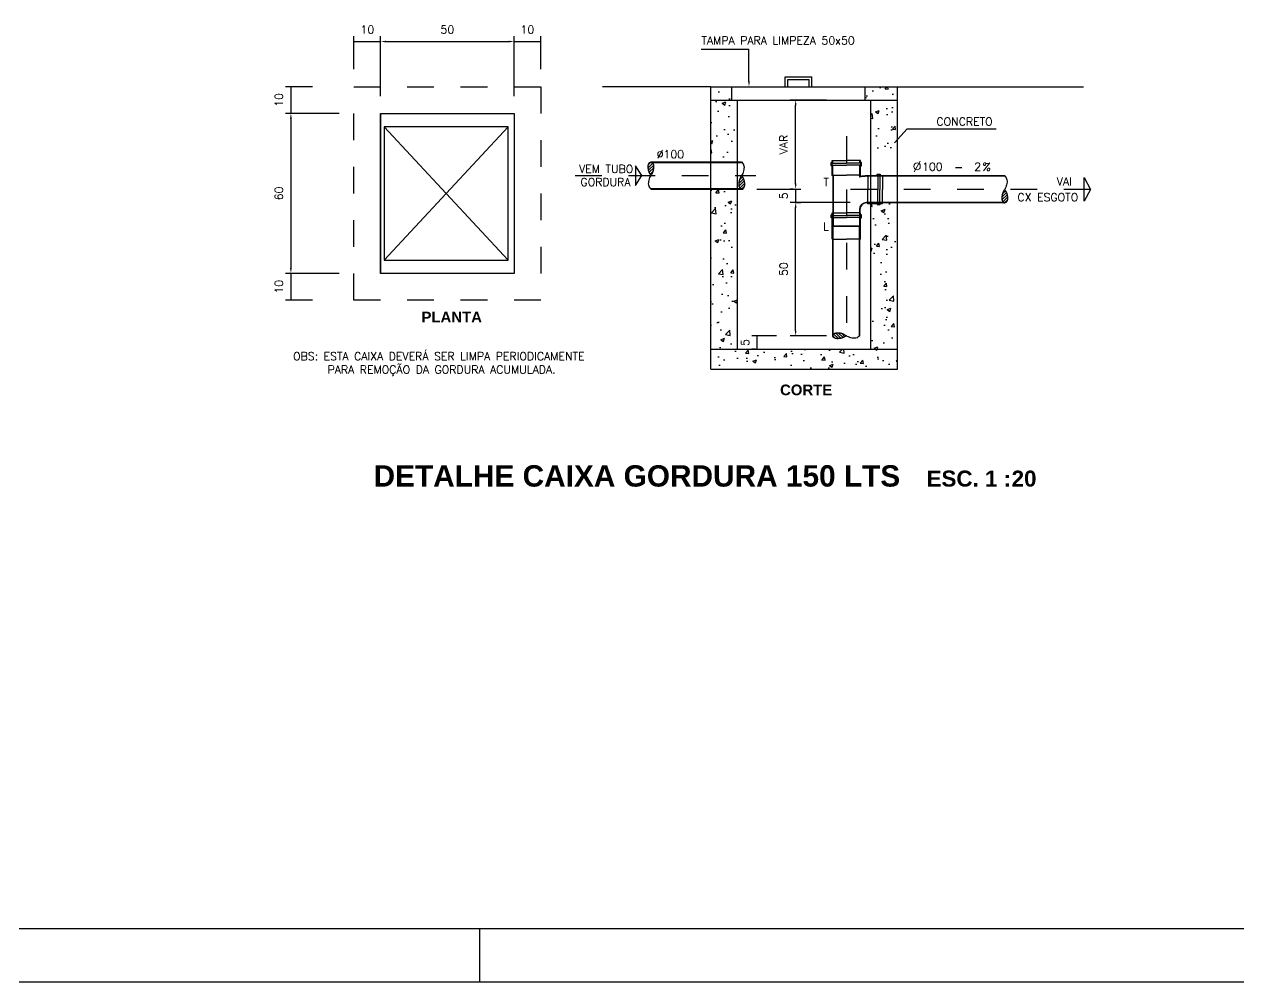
# Model space of a CAD drawing. Header units: millimetres. Extents: x -2485 to 3289, y -257 to 1952.
# Drawn here: x 40.754 to 45.307, y 15.34 to 18.928 of the extents above; entities that cross this region are included whole.
import ezdxf
from ezdxf.enums import TextEntityAlignment as Align

# ---------------------------------------------------------------- set-up
doc = ezdxf.new("R2010")
doc.units = ezdxf.units.MM
doc.header["$LTSCALE"] = 0.3
for name, pattern in [('CONTINUO', [0]), ('HID', [0.37, 0.07, -0.1, 0.03, -0.1, 0.07]), ('HIDDEN', [0.375, 0.25, -0.125]), ('HIDDEN2', [0.1875, 0.125, -0.0625]), ('T-5CM', [0.1, 0.05, -0.05])]:
    doc.linetypes.add(name, pattern=pattern)
for name, color, linetype in [('BASE', 254, 'Continuous'), ('detalhes esgoto', 1, 'HID'), ('PAREDE', 7, 'CONTINUO'), ('TEX', 11, 'Continuous'), ('TUB', 1, 'Continuous')]:
    doc.layers.add(name, color=color, linetype=linetype)
doc.styles.add('ROMANS', font='romans.shx', dxfattribs={"height": 0.03})
doc.styles.add('SANSSERIFBOLD', font='sasb____.pfb')
doc.dimstyles.new('20', dxfattribs={"dimtxt": 0.03, "dimasz": 0.02, "dimexe": 0.02, "dimexo": 0.02, "dimgap": 0.03, "dimtad": 1, "dimdec": 3, "dimlfac": 100, "dimdsep": 46, "dimtxsty": 'ROMANS', "dimcen": 0.02, "dimclrd": 11, "dimclre": 11, "dimclrt": 3, "dimadec": 0, "dimazin": 0, "dimtfac": 3.333333, "dimtdec": 3, "dimtix": 1, "dimtmove": 2, "dimatfit": 3, "dimfxl": 0, "dimtolj": 1, "dimarcsym": 0})

# ---------------------------------------------------------------- blocks, each defined once
blk = doc.blocks.new('*D176')
at = {"layer": 'TEX', "color": 11, "lineweight": -2}
for p, q in [((43.5737, 17.7603), (43.4811, 17.7603)), ((43.5011, 17.7103), (43.5011, 17.7603)), ((43.4951, 17.7103), (43.4811, 17.7103))]:
    blk.add_line(p, q, dxfattribs=at)
at = {"layer": 'TEX', "color": 3, "insert": (43.4561, 17.7353), "char_height": 0.03, "attachment_point": 5, "rotation": 90, "style": 'ROMANS'}
blk.add_mtext('\\A1;5', dxfattribs=at)
blk = doc.blocks.new('*D177')
at = {"layer": 'TUB', "color": 11, "lineweight": -2}
for p, q in [((43.8504, 18.2603), (43.6256, 18.2603)), ((43.6456, 17.7803), (43.6456, 18.2403)), ((43.7608, 17.7603), (43.6256, 17.7603))]:
    blk.add_line(p, q, dxfattribs=at)
at = {"layer": 'TUB', "color": 11}
for points in [[(43.6423, 18.2403), (43.649, 18.2403), (43.6456, 18.2603)], [(43.6423, 17.7803), (43.649, 17.7803), (43.6456, 17.7603)]]:
    blk.add_solid(points, dxfattribs=at)
at = {"layer": 'TUB', "color": 3, "insert": (43.6006, 18.0103), "char_height": 0.03, "attachment_point": 5, "rotation": 90, "style": 'ROMANS'}
blk.add_mtext('\\A1;50', dxfattribs=at)
blk = doc.blocks.new('*D178')
at = {"layer": 'TUB', "color": 11, "lineweight": -2}
for p, q in [((43.7611, 18.6442), (43.6256, 18.6442)), ((43.6456, 18.3303), (43.6456, 18.6242)), ((43.6362, 18.3103), (43.6256, 18.3103))]:
    blk.add_line(p, q, dxfattribs=at)
at = {"layer": 'TUB', "color": 11}
for points in [[(43.6423, 18.6242), (43.649, 18.6242), (43.6456, 18.6442)], [(43.6423, 18.3303), (43.649, 18.3303), (43.6456, 18.3103)]]:
    blk.add_solid(points, dxfattribs=at)
at = {"layer": 'TUB', "color": 3, "insert": (43.6006, 18.4772), "char_height": 0.03, "attachment_point": 5, "rotation": 90, "style": 'ROMANS'}
blk.add_mtext('\\A1;VAR', dxfattribs=at)
blk = doc.blocks.new('*D179')
at = {"layer": 'TUB', "color": 11, "lineweight": -2}
for p, q in [((43.5005, 18.3103), (43.6656, 18.3103)), ((43.6456, 18.3103), (43.6456, 18.2603)), ((43.6456, 18.2603), (43.6656, 18.2603))]:
    blk.add_line(p, q, dxfattribs=at)
at = {"layer": 'TUB', "color": 3, "insert": (43.6006, 18.2853), "char_height": 0.03, "attachment_point": 5, "rotation": 90, "style": 'ROMANS'}
blk.add_mtext('\\A1;5', dxfattribs=at)
blk = doc.blocks.new('100')
at = {"layer": 'TEX', "color": 9, "style": 'ROMANS'}
blk.add_text('%%c100', height=0.03, dxfattribs=at).set_placement((0, 0))
blk = doc.blocks.new('b100')
at = {"layer": 'TUB', "color": 7}
for p, q in [((-0.0104, -0.0292), (0.0066, -0.0121)), ((-0.0101, -0.0394), (0.0091, -0.0203)), ((-0.0081, -0.0163), (0.0031, -0.0051)), ((-0.0068, -0.0468), (0.0105, -0.0295)), ((-0.0002, -0.0508), (0.0097, -0.0409))]:
    blk.add_line(p, q, dxfattribs=at)
for points in [[(0, 0.0508), (0.0052, 0.0436), (0.007, 0.04), (0.0082, 0.0359), (0.0089, 0.0306), (0.0088, 0.0264), (0.0082, 0.0221), (0.0073, 0.0174), (0.0058, 0.0129), (0.0039, 0.0078), (0.0019, 0.0034), (0, 0)], [(0, 0), (-0.0016, -0.0026), (-0.0029, -0.0047), (-0.0039, -0.0065), (-0.0047, -0.008), (-0.0054, -0.0092), (-0.0058, -0.0102), (-0.0062, -0.0111), (-0.0065, -0.0118), (-0.0068, -0.0126), (-0.0071, -0.0132), (-0.0073, -0.0139), (-0.0075, -0.0145), (-0.0077, -0.0151), (-0.0079, -0.0157), (-0.0081, -0.0162), (-0.0083, -0.0168), (-0.0084, -0.0173), (-0.0085, -0.0179), (-0.0087, -0.0184), (-0.0088, -0.0189), (-0.0089, -0.0195), (-0.009, -0.02), (-0.0092, -0.0206), (-0.0093, -0.0212), (-0.0094, -0.0218), (-0.0095, -0.0224), (-0.0097, -0.023), (-0.0098, -0.0237), (-0.0099, -0.0243), (-0.01, -0.025), (-0.0101, -0.0257), (-0.0102, -0.0264), (-0.0103, -0.0271), (-0.0103, -0.0278), (-0.0104, -0.0286), (-0.0105, -0.0293), (-0.0105, -0.03), (-0.0105, -0.0308), (-0.0106, -0.0315), (-0.0106, -0.0322), (-0.0106, -0.0329), (-0.0106, -0.0335), (-0.0106, -0.0342), (-0.0106, -0.0348), (-0.0105, -0.0354), (-0.0105, -0.036), (-0.0105, -0.0366), (-0.0104, -0.0372), (-0.0104, -0.0377), (-0.0103, -0.0383), (-0.0102, -0.0388), (-0.0101, -0.0393), (-0.01, -0.0398), (-0.0099, -0.0403), (-0.0097, -0.0408), (-0.0095, -0.0413), (-0.0094, -0.0418), (-0.0092, -0.0424), (-0.0089, -0.0429), (-0.0087, -0.0433), (-0.0085, -0.0438), (-0.0082, -0.0443), (-0.008, -0.0447), (-0.0078, -0.0452), (-0.0075, -0.0456), (-0.0073, -0.046), (-0.0071, -0.0463), (-0.0068, -0.0467), (-0.0066, -0.047), (-0.0064, -0.0473), (-0.0062, -0.0476), (-0.006, -0.0478), (-0.0058, -0.0481), (-0.0056, -0.0483), (-0.0053, -0.0485), (-0.0051, -0.0487), (-0.0049, -0.0489), (-0.0046, -0.049), (-0.0044, -0.0492), (-0.0041, -0.0494), (-0.0038, -0.0495), (-0.0035, -0.0497), (-0.0031, -0.0499), (-0.0027, -0.05), (-0.0022, -0.0502), (-0.0016, -0.0504), (-0.0008, -0.0506), (0, -0.0508)], [(0, 0), (0.0016, -0.0026), (0.0029, -0.0047), (0.0039, -0.0065), (0.0047, -0.008), (0.0054, -0.0092), (0.0058, -0.0102), (0.0062, -0.0111), (0.0065, -0.0118), (0.0068, -0.0126), (0.0071, -0.0132), (0.0073, -0.0139), (0.0075, -0.0145), (0.0077, -0.0151), (0.0079, -0.0157), (0.0081, -0.0162), (0.0083, -0.0168), (0.0084, -0.0173), (0.0085, -0.0179), (0.0087, -0.0184), (0.0088, -0.0189), (0.0089, -0.0195), (0.009, -0.02), (0.0092, -0.0206), (0.0093, -0.0212), (0.0094, -0.0218), (0.0095, -0.0224), (0.0097, -0.023), (0.0098, -0.0237), (0.0099, -0.0243), (0.01, -0.025), (0.0101, -0.0257), (0.0102, -0.0264), (0.0103, -0.0271), (0.0103, -0.0278), (0.0104, -0.0286), (0.0105, -0.0293), (0.0105, -0.03), (0.0105, -0.0308), (0.0106, -0.0315), (0.0106, -0.0322), (0.0106, -0.0329), (0.0106, -0.0335), (0.0106, -0.0342), (0.0106, -0.0348), (0.0105, -0.0354), (0.0105, -0.036), (0.0105, -0.0366), (0.0104, -0.0372), (0.0104, -0.0377), (0.0103, -0.0383), (0.0102, -0.0388), (0.0101, -0.0393), (0.01, -0.0398), (0.0099, -0.0403), (0.0097, -0.0408), (0.0095, -0.0413), (0.0094, -0.0418), (0.0092, -0.0424), (0.0089, -0.0429), (0.0087, -0.0433), (0.0085, -0.0438), (0.0082, -0.0443), (0.008, -0.0447), (0.0078, -0.0452), (0.0075, -0.0456), (0.0073, -0.046), (0.0071, -0.0463), (0.0068, -0.0467), (0.0066, -0.047), (0.0064, -0.0473), (0.0062, -0.0476), (0.006, -0.0478), (0.0058, -0.0481), (0.0056, -0.0483), (0.0053, -0.0485), (0.0051, -0.0487), (0.0049, -0.0489), (0.0046, -0.049), (0.0044, -0.0492), (0.0041, -0.0494), (0.0038, -0.0495), (0.0035, -0.0497), (0.0031, -0.0499), (0.0027, -0.05), (0.0022, -0.0502), (0.0016, -0.0504), (0.0008, -0.0506), (0, -0.0508)]]:
    blk.add_lwpolyline(points, dxfattribs=at)
blk = doc.blocks.new('*D180')
at = {"layer": 'TEX', "color": 11, "lineweight": -2}
for p, q in [((41.9897, 18.7592), (41.9897, 18.8833)), ((41.9897, 18.8633), (42.0897, 18.8633)), ((42.0897, 18.6592), (42.0897, 18.8833))]:
    blk.add_line(p, q, dxfattribs=at)
at = {"layer": 'TEX', "color": 3, "insert": (42.0397, 18.9083), "char_height": 0.03, "attachment_point": 5, "style": 'ROMANS'}
blk.add_mtext('\\A1;10', dxfattribs=at)
blk = doc.blocks.new('*D181')
at = {"layer": 'TEX', "color": 11, "lineweight": -2}
for p, q in [((42.0897, 18.6592), (42.0897, 18.8833)), ((42.1097, 18.8633), (42.5697, 18.8633)), ((42.5897, 18.6592), (42.5897, 18.8833))]:
    blk.add_line(p, q, dxfattribs=at)
at = {"layer": 'TEX', "color": 11}
for points in [[(42.1097, 18.8666), (42.1097, 18.86), (42.0897, 18.8633)], [(42.5697, 18.8666), (42.5697, 18.86), (42.5897, 18.8633)]]:
    blk.add_solid(points, dxfattribs=at)
at = {"layer": 'TEX', "color": 3, "insert": (42.3397, 18.9083), "char_height": 0.03, "attachment_point": 5, "style": 'ROMANS'}
blk.add_mtext('\\A1;50', dxfattribs=at)
blk = doc.blocks.new('*D182')
at = {"layer": 'TEX', "color": 11, "lineweight": -2}
for p, q in [((42.5897, 18.6592), (42.5897, 18.8833)), ((42.5897, 18.8633), (42.6897, 18.8633)), ((42.6897, 18.7592), (42.6897, 18.8833))]:
    blk.add_line(p, q, dxfattribs=at)
at = {"layer": 'TEX', "color": 3, "insert": (42.6397, 18.9083), "char_height": 0.03, "attachment_point": 5, "style": 'ROMANS'}
blk.add_mtext('\\A1;10', dxfattribs=at)
blk = doc.blocks.new('*D183')
at = {"layer": 'TEX', "color": 11, "lineweight": -2}
for p, q in [((41.8347, 18.6942), (41.7331, 18.6942)), ((41.7531, 18.6942), (41.7531, 18.5942)), ((41.9347, 18.5942), (41.7331, 18.5942))]:
    blk.add_line(p, q, dxfattribs=at)
at = {"layer": 'TEX', "color": 3, "insert": (41.7081, 18.6442), "char_height": 0.03, "attachment_point": 5, "rotation": 90, "style": 'ROMANS'}
blk.add_mtext('\\A1;10', dxfattribs=at)
blk = doc.blocks.new('*D184')
at = {"layer": 'TEX', "color": 11, "lineweight": -2}
for p, q in [((41.9347, 18.5942), (41.7331, 18.5942)), ((41.7531, 18.5742), (41.7531, 18.0142)), ((41.9347, 17.9942), (41.7331, 17.9942))]:
    blk.add_line(p, q, dxfattribs=at)
at = {"layer": 'TEX', "color": 11}
for points in [[(41.7498, 18.5742), (41.7565, 18.5742), (41.7531, 18.5942)], [(41.7498, 18.0142), (41.7565, 18.0142), (41.7531, 17.9942)]]:
    blk.add_solid(points, dxfattribs=at)
at = {"layer": 'TEX', "color": 3, "insert": (41.7081, 18.2942), "char_height": 0.03, "attachment_point": 5, "rotation": 90, "style": 'ROMANS'}
blk.add_mtext('\\A1;60', dxfattribs=at)
blk = doc.blocks.new('*D185')
at = {"layer": 'TEX', "color": 11, "lineweight": -2}
for p, q in [((41.9347, 17.9942), (41.7331, 17.9942)), ((41.7531, 17.9942), (41.7531, 17.8942)), ((41.8347, 17.8942), (41.7331, 17.8942))]:
    blk.add_line(p, q, dxfattribs=at)
at = {"layer": 'TEX', "color": 3, "insert": (41.7081, 17.9442), "char_height": 0.03, "attachment_point": 5, "rotation": 90, "style": 'ROMANS'}
blk.add_mtext('\\A1;10', dxfattribs=at)
blk = doc.blocks.new('s8d')
at = {"layer": 'TEX', "color": 5}
blk.add_lwpolyline([(-0.024, -0.0446), (-0.024, 0.0446), (0, 0)], close=True, dxfattribs=at)
at = {"layer": 'TEX', "color": 5, "style": 'ROMANS'}
blk.add_text('VAI', height=0.03, dxfattribs=at).set_placement((-0.0704, 0.0146), align=Align.RIGHT)
blk.add_attdef('NOME', text='', height=0.03, dxfattribs=at).set_placement((-0.0466, -0.0446), align=Align.RIGHT)
blk = doc.blocks.new('DD')
at = {"layer": 'TEX', "color": 9}
blk.add_line((0.1881, 0.0234), (0.2108, 0.0234), dxfattribs=at)
at = {"layer": 'TEX', "color": 9, "style": 'ROMANS'}
for s, height, p in [('%%c', 0.04, (0.0265, 0.0079)), ('%', 0.03, (0.2889, 0.0116))]:
    blk.add_text(s, height=height, dxfattribs=at).set_placement(p)
blk.add_attdef('N', (0.0624, 0.0116), '', height=0.03, dxfattribs=at)
blk.add_attdef('INCL', text='', height=0.03, dxfattribs=at).set_placement((0.2837, 0.0116), align=Align.RIGHT)
blk = doc.blocks.new('TS100D')
at = {"layer": 'TUB', "color": 3}
for p, q in [((0, 0.0497), (0.0048, 0.0508)), ((0, 0.0497), (0, 0.049)), ((0.191, 0.0508), (0.191, 0)), ((0.2286, 0.0508), (0.2286, 0)), ((0.2366, 0.0508), (0.2366, 0)), ((0.246, 0.0526), (0.246, 0)), ((0.191, -0.0508), (0.191, 0)), ((0.2286, -0.0508), (0.2286, 0)), ((0.2366, -0.0508), (0.2366, 0)), ((0.246, -0.0526), (0.246, 0)), ((0, -0.0497), (0, -0.049)), ((0, -0.0497), (0.0048, -0.0508)), ((0.0872, -0.08), (0.138, -0.08)), ((0.1888, -0.08), (0.138, -0.08)), ((0.0854, -0.135), (0.138, -0.135)), ((0.0872, -0.1176), (0.138, -0.1176)), ((0.0872, -0.1256), (0.138, -0.1256)), ((0.1888, -0.1176), (0.138, -0.1176)), ((0.1888, -0.1256), (0.138, -0.1256)), ((0.1906, -0.135), (0.138, -0.135))]:
    blk.add_line(p, q, dxfattribs=at)
at = {"layer": 'TUB', "color": 3, "linetype": 'Continuous'}
for q in [(0, 0.049), (0, -0.049)]:
    blk.add_line((0, 0), q, dxfattribs=at)
at = {"layer": 'TUB', "color": 4}
for p, q in [((0.1892, 0.049), (0, 0.049)), ((0.1885, 0.0508), (0.0048, 0.0508)), ((0.1885, 0.0508), (0.1903, 0.0526)), ((0.1892, 0.049), (0.191, 0.0508)), ((0.1903, 0.0526), (0.2268, 0.0526)), ((0.191, 0.0508), (0.2286, 0.0508)), ((0.2268, 0.0566), (0.2384, 0.0566)), ((0.2268, 0.0526), (0.2268, 0.0566)), ((0.2286, 0.0508), (0.2286, 0.0548)), ((0.2286, 0.0548), (0.2366, 0.0548)), ((0.2366, 0.0548), (0.2366, 0.0508)), ((0.2366, 0.0508), (0.246, 0.0508)), ((0.2384, 0.0566), (0.2384, 0.0526)), ((0.2384, 0.0526), (0.246, 0.0526)), ((0.0622, -0.049), (0, -0.049)), ((0.0622, -0.0508), (0.0048, -0.0508)), ((0.0872, -0.0775), (0.0854, -0.0793)), ((0.0854, -0.0793), (0.0854, -0.1158)), ((0.0872, -0.0775), (0.0872, -0.0758)), ((0.089, -0.0782), (0.0872, -0.08)), ((0.0872, -0.08), (0.0872, -0.1176)), ((0.089, -0.0782), (0.089, -0.0758)), ((0.1892, -0.049), (0.1837, -0.049)), ((0.1885, -0.0508), (0.186, -0.0508)), ((0.187, -0.0775), (0.187, -0.0782)), ((0.187, -0.0782), (0.1888, -0.08)), ((0.1885, -0.0508), (0.1903, -0.0526)), ((0.1888, -0.0775), (0.1906, -0.0793)), ((0.1888, -0.08), (0.1888, -0.1176)), ((0.1892, -0.049), (0.191, -0.0508)), ((0.1903, -0.0526), (0.2268, -0.0526)), ((0.1906, -0.0793), (0.1906, -0.1158)), ((0.191, -0.0508), (0.2286, -0.0508)), ((0.2268, -0.0526), (0.2268, -0.0566)), ((0.2268, -0.0566), (0.2384, -0.0566)), ((0.2286, -0.0508), (0.2286, -0.0548)), ((0.2286, -0.0548), (0.2366, -0.0548)), ((0.2366, -0.0508), (0.246, -0.0508)), ((0.2366, -0.0548), (0.2366, -0.0508)), ((0.2384, -0.0526), (0.246, -0.0526)), ((0.2384, -0.0566), (0.2384, -0.0526)), ((0.0814, -0.1158), (0.0814, -0.1274)), ((0.0854, -0.1158), (0.0814, -0.1158)), ((0.0814, -0.1274), (0.0854, -0.1274)), ((0.0872, -0.1176), (0.0832, -0.1176)), ((0.0832, -0.1176), (0.0832, -0.1256)), ((0.0832, -0.1256), (0.0872, -0.1256)), ((0.0854, -0.1274), (0.0854, -0.135)), ((0.0872, -0.1256), (0.0872, -0.135)), ((0.1888, -0.1176), (0.1928, -0.1176)), ((0.1888, -0.1256), (0.1888, -0.135)), ((0.1928, -0.1256), (0.1888, -0.1256)), ((0.1906, -0.1158), (0.1946, -0.1158)), ((0.1906, -0.1274), (0.1906, -0.135)), ((0.1946, -0.1274), (0.1906, -0.1274)), ((0.1928, -0.1176), (0.1928, -0.1256)), ((0.1946, -0.1158), (0.1946, -0.1274))]:
    blk.add_line(p, q, dxfattribs=at)
for centre, radius, end in [((0.0622, -0.0758), 0.0268, 90), ((0.0622, -0.0758), 0.025, 90), ((0.0622, -0.0775), 0.1248, 13.1794), ((0.0622, -0.0775), 0.1266, 12.154)]:
    blk.add_arc(centre, radius, 0, end, dxfattribs=at)
blk = doc.blocks.new('l100')
at = {"layer": 'TUB', "color": 4}
for p, q in [((-0.049, 0.0518), (-0.0475, 0.0526)), ((0, 0.0508), (-0.049, 0.0508)), ((-0.0475, 0.0526), (0.0308, 0.0526)), ((0, 0.0508), (0.0326, 0.0508)), ((0.0308, 0.0566), (0.0424, 0.0566)), ((0.0308, 0.0526), (0.0308, 0.0566)), ((0.0326, 0.0548), (0.0406, 0.0548)), ((0.0326, 0.0508), (0.0326, 0.0548)), ((0.0406, 0.0548), (0.0406, 0.0508)), ((0.0406, 0.0508), (0.05, 0.0508)), ((0.0424, 0.0566), (0.0424, 0.0526)), ((0.0424, 0.0526), (0.05, 0.0526)), ((0, -0.0508), (-0.049, -0.0508)), ((-0.049, -0.0518), (-0.0475, -0.0526)), ((-0.0475, -0.0526), (0.0308, -0.0526)), ((0, -0.0508), (0.0326, -0.0508)), ((0.0308, -0.0526), (0.0308, -0.0566)), ((0.0308, -0.0566), (0.0424, -0.0566)), ((0.0326, -0.0508), (0.0326, -0.0548)), ((0.0326, -0.0548), (0.0406, -0.0548)), ((0.0406, -0.0508), (0.05, -0.0508)), ((0.0406, -0.0548), (0.0406, -0.0508)), ((0.0424, -0.0526), (0.05, -0.0526)), ((0.0424, -0.0566), (0.0424, -0.0526))]:
    blk.add_line(p, q, dxfattribs=at)
at = {"layer": 'TUB', "color": 3}
for p, q in [((-0.049, 0.0518), (-0.049, 0)), ((0, 0.0508), (0, 0)), ((0.0326, 0.0508), (0.0326, 0)), ((0.0406, 0.0508), (0.0406, 0)), ((0.05, 0.0526), (0.05, 0)), ((-0.049, -0.0518), (-0.049, 0)), ((0, -0.0508), (0, 0)), ((0.0326, -0.0508), (0.0326, 0)), ((0.0406, -0.0508), (0.0406, 0)), ((0.05, -0.0526), (0.05, 0))]:
    blk.add_line(p, q, dxfattribs=at)
blk = doc.blocks.new('PN')
at = {"layer": 'TEX', "color": 3, "linetype": 'Continuous', "style": 'SANSSERIFBOLD'}
blk.add_text('ESC. 1 :', height=0.06, dxfattribs=at).set_placement((-0.078, 0.0123), align=Align.CENTER)
at = {"layer": 'TEX', "color": 9, "style": 'SANSSERIFBOLD'}
blk.add_attdef('NOME', text='', height=0.08, dxfattribs=at).set_placement((-0.3353, 0.0123), align=Align.RIGHT)
at = {"layer": 'TEX', "color": 3, "style": 'SANSSERIFBOLD'}
blk.add_attdef('ESCALA', (0.0825, 0.0123), '', height=0.06, dxfattribs=at)

msp = doc.modelspace()

# ---------------------------------------------------------------- hatches: boundary and pattern name
at = {"layer": 'TUB'}
h = msp.add_hatch(dxfattribs=at)
h.set_pattern_fill('AR-CONC', scale=0.02, style=0)
h.set_pattern_definition([(50, (32.18648, 32.89016), (0.14345204, -0.0125504), [0.015, -0.165]), (355, (32.18648, 32.89016), (-0.0277503, 0.1504384), [0.012, -0.132]), (100.4514, (32.19843, 32.88912), (0.1157019, 0.1378879), [0.012748, -0.1402284]), (46.1842, (32.18648, 32.93016), (0.2134482, -0.0331038), [0.0225, -0.2475]), (96.6356, (32.20427, 32.9274), (0.1869325, 0.1948236), [0.019122, -0.2103426]), (351.1842, (32.18648, 32.93016), (0.1869324, 0.1948237), [0.018, -0.198]), (21, (32.20648, 32.92016), (0.1193814, -0.0805238), [0.015, -0.165]), (326, (32.20648, 32.92016), (0.0486631, 0.14503), [0.012, -0.132]), (71.4514, (32.21643, 32.91345), (0.1680445, 0.0645061), [0.012748, -0.1402284]), (37.5, (32.18648, 32.89016), (0.00243197, 0.06657877), [0, -0.1304, 0, -0.134, 0, -0.1325]), (7.5, (32.18648, 32.89016), (0.0526139, 0.07888234), [0, -0.0764, 0, -0.1274, 0, -0.0505]), (327.5, (32.14188, 32.89016), (0.10676449, -0.00451097), [0, -0.05, 0, -0.156, 0, -0.207]), (317.5, (32.12188, 32.89016), (0.11663723, 0.020021), [0, -0.065, 0, -0.1036, 0, -0.147])])
h.paths.add_polyline_path([(43.327074, 17.710301), (43.327074, 17.635301), (44.027074, 17.635301), (44.027074, 17.710301)])
h.paths.add_polyline_path([(44.027074, 18.257601), (43.927074, 18.257601), (43.927074, 17.710301), (44.027074, 17.710301)])
h.paths.add_polyline_path([(43.927074, 18.410001), (44.027074, 18.410001), (44.027074, 18.644168), (43.927074, 18.644168)])
h.paths.add_polyline_path([(43.905896, 18.694168), (43.905896, 18.644168), (44.027074, 18.644168), (44.027074, 18.694168)])
h.paths.add_polyline_path([(43.405896, 18.644168), (43.405896, 18.694168), (43.327074, 18.694168), (43.327074, 18.644168)])
h.paths.add_polyline_path([(43.327074, 18.411901), (43.427074, 18.411901), (43.427074, 18.644168), (43.327074, 18.644168)])
h.paths.add_polyline_path([(43.427074, 18.310301), (43.327074, 18.310301), (43.327074, 17.710301), (43.427074, 17.710301)])
h.paths.add_polyline_path([(43.38606, 18.431877), (43.38606, 18.522592), (43.43106, 18.522592), (43.43106, 18.431877)], flags=9)
h.paths.add_polyline_path([(43.38606, 17.978516), (43.38606, 18.042087), (43.43106, 18.042087), (43.43106, 17.978516)], flags=9)
h.paths.add_polyline_path([(43.38606, 18.267801), (43.38606, 18.302801), (43.43106, 18.302801), (43.43106, 18.267801)], flags=9)

# ---------------------------------------------------------------- linework, layer by layer
at = {"color": 4}
for p, q in [((42.5675, 18.544168), (42.102571, 18.044168)), ((42.5675, 18.044168), (42.102571, 18.544168)), ((42.5675, 18.544168), (42.102571, 18.544168)), ((42.5675, 18.044168), (42.5675, 18.544168)), ((42.102571, 18.044168), (42.5675, 18.044168))]:
    msp.add_line(p, q, dxfattribs=at)
at = {"color": 12, "linetype": 'Continuous'}
msp.add_line((33.74, 15.539655), (49.66, 15.539655), dxfattribs=at)
at = {"color": 5, "linetype": 'Continuous'}
msp.add_line((42.46, 15.539655), (42.46, 15.339655), dxfattribs=at)
at = {"color": 4, "linetype": 'Continuous'}
msp.add_line((33.24, 15.339655), (49.86, 15.339655), dxfattribs=at)
at = {"color": 4}
msp.add_lwpolyline([(42.102571, 18.544168), (42.102571, 18.044168)], dxfattribs=at)
at = {"layer": 'BASE', "color": 12}
for p, q in [((43.605896, 18.694168), (43.605896, 18.731297)), ((43.605896, 18.731297), (43.705896, 18.731297)), ((43.615896, 18.721297), (43.695896, 18.721297)), ((43.615896, 18.694168), (43.615896, 18.721297)), ((43.695896, 18.694168), (43.695896, 18.721297)), ((43.705896, 18.694168), (43.705896, 18.731297)), ((43.327074, 17.635301), (43.327074, 18.694168)), ((43.327074, 18.694168), (44.027074, 18.694168)), ((43.405896, 18.644168), (43.405896, 18.694168)), ((43.905896, 18.644168), (43.905896, 18.694168)), ((44.027074, 17.635301), (44.027074, 18.694168)), ((43.327074, 18.644168), (44.027074, 18.644168)), ((43.427074, 17.710301), (43.427074, 18.644168)), ((43.927074, 17.710301), (43.927074, 18.644168)), ((43.927074, 17.710301), (43.927074, 18.644168)), ((42.089662, 17.994168), (42.089662, 18.594168)), ((42.089662, 18.594168), (42.589662, 18.594168)), ((42.089662, 18.594168), (42.089662, 17.994168)), ((42.589662, 18.594168), (42.589662, 17.994168)), ((42.589662, 17.994168), (42.089662, 17.994168)), ((43.327074, 17.710301), (44.027074, 17.710301)), ((43.427074, 17.710301), (43.927074, 17.710301)), ((43.327074, 17.635301), (44.027074, 17.635301))]:
    msp.add_line(p, q, dxfattribs=at)
at = {"layer": 'BASE', "color": 12, "linetype": 'HIDDEN'}
for p, q in [((41.989662, 17.894168), (41.989662, 18.694168)), ((41.989662, 18.694168), (42.689662, 18.694168)), ((42.689662, 18.694168), (42.689662, 17.894168)), ((42.689662, 17.894168), (41.989662, 17.894168))]:
    msp.add_line(p, q, dxfattribs=at)
at = {"layer": 'BASE', "color": 5}
for p, q in [((43.045259, 18.397923), (43.045259, 18.324279)), ((43.068473, 18.361101), (43.045259, 18.397923)), ((43.045259, 18.324279), (43.068473, 18.361101))]:
    msp.add_line(p, q, dxfattribs=at)
at = {"layer": 'PAREDE'}
for p, q in [((43.327074, 18.694168), (42.921285, 18.694168)), ((44.027074, 18.694168), (44.724424, 18.694168))]:
    msp.add_line(p, q, dxfattribs=at)
at = {"layer": 'TEX', "color": 11}
for p, q in [((43.291581, 18.834959), (43.470664, 18.834959)), ((43.470664, 18.714168), (43.470664, 18.834959)), ((44.016388, 18.483614), (44.063156, 18.5362)), ((44.063156, 18.5362), (44.096947, 18.5362)), ((44.096947, 18.5362), (44.397788, 18.5362))]:
    msp.add_line(p, q, dxfattribs=at)
at = {"layer": 'TEX', "linetype": 'T-5CM'}
msp.add_line((43.427074, 18.310301), (43.449152, 18.310301), dxfattribs=at)
at = {"layer": 'TEX', "color": 11}
msp.add_solid([(43.473997, 18.714168), (43.467331, 18.714168), (43.470664, 18.694168)], dxfattribs=at)
at = {"layer": 'TUB', "linetype": 'HID'}
for p, q in [((43.835717, 18.508983), (43.835717, 17.760301)), ((44.751531, 18.309301), (43.835717, 18.309301))]:
    msp.add_line(p, q, dxfattribs=at)
at = {"layer": 'TUB', "color": 4}
for p, q in [((43.103416, 18.411901), (43.443119, 18.411901)), ((43.103416, 18.410101), (43.443119, 18.410101)), ((44.42931, 18.360101), (43.915717, 18.360101)), ((44.42931, 18.358301), (43.915717, 18.358301)), ((43.103416, 18.312101), (43.443119, 18.312101)), ((43.103416, 18.310301), (43.443119, 18.310301)), ((44.42931, 18.260301), (43.915717, 18.260301)), ((44.42931, 18.258501), (43.915717, 18.258501)), ((43.784917, 17.760301), (43.784917, 18.171301)), ((43.786717, 17.760301), (43.786717, 18.171301)), ((43.884717, 17.760301), (43.884717, 18.171301)), ((43.886517, 17.760301), (43.886517, 18.171301))]:
    msp.add_line(p, q, dxfattribs=at)
at = {"layer": 'TUB', "color": 1, "linetype": 'HID'}
msp.add_line((42.818689, 18.361101), (43.496716, 18.361101), dxfattribs=at)

# ---------------------------------------------------------------- block references
at = {"layer": 'detalhes esgoto', "linetype": 'HIDDEN2', "rotation": 90}
for name in ['TS100D', 'l100']:
    msp.add_blockref(name, (43.835717, 18.171301), dxfattribs=at)
at = {"layer": 'TEX'}
for name, p, values in [('DD', (44.057278, 18.36767), {'N': '100', 'INCL': '2'}), ('s8d', (44.751531, 18.309301), {'NOME': 'CX ESGOTO'}), ('PN', (44.372891, 17.183036), {'NOME': 'DETALHE CAIXA GORDURA 150 LTS', 'ESCALA': '20'})]:
    msp.add_blockref(name, p, dxfattribs=at).add_auto_attribs(values)
at = {"layer": 'TUB'}
for name, p in [('100', (43.124639, 18.426071)), ('b100', (43.443119, 18.361101)), ('b100', (44.42931, 18.309301))]:
    msp.add_blockref(name, p, dxfattribs=at)
for p, rotation in [((43.103416, 18.361101), 180), ((43.835717, 17.760301), 270)]:
    msp.add_blockref('b100', p, dxfattribs=dict(at, rotation=rotation))

# ---------------------------------------------------------------- texts
at = {"layer": 'TEX', "color": 9, "style": 'ROMANS'}
for s, p in [('VEM TUBO', (43.036839, 18.370684)), ('GORDURA', (43.026478, 18.321665)), ('T', (43.770414, 18.321298)), ('L', (43.770414, 18.154665))]:
    msp.add_text(s, height=0.03, dxfattribs=at).set_placement(p, align=Align.RIGHT)
at = {"layer": 'TEX', "color": 9, "linetype": 'Continuous', "style": 'SANSSERIFBOLD'}
for s, p in [('PLANTA', (42.356102, 17.810776)), ('CORTE', (43.685011, 17.537694))]:
    msp.add_text(s, height=0.04, dxfattribs=at).set_placement(p, align=Align.CENTER)
at = {"layer": 'TEX', "color": 9, "char_height": 0.03, "style": 'ROMANS'}
for s, insert, attachment_point in [('TAMPA PARA LIMPEZA 50x50', (43.292387, 18.852297), 7), ('CONCRETO', (44.278777, 18.578245), 2), ('OBS: ESTA CAIXA DEVERÁ SER LIMPA PERIODICAMENTE\\P PARA REMOÇÃO DA GORDURA ACUMULADA.', (42.307735, 17.698886), 2)]:
    msp.add_mtext(s, dxfattribs=dict(at, insert=insert, attachment_point=attachment_point))

# ---------------------------------------------------------------- dimensions: what is measured, and where the dimension line sits
at = {"layer": 'TEX'}
for base, p1, p2, picture, middle in [((42.089662, 18.863296), (41.989662, 18.739168), (42.089662, 18.639168), '*D180', (42.039662, 18.908296)), ((42.589662, 18.863296), (42.089662, 18.639168), (42.589662, 18.639168), '*D181', (42.339662, 18.908296)), ((42.689662, 18.863296), (42.589662, 18.639168), (42.689662, 18.739168), '*D182', (42.639662, 18.908296))]:
    dim = msp.add_linear_dim(base=base, p1=p1, p2=p2, dimstyle='20', dxfattribs=at)
    dim.commit()
    dim.dimension.update_dxf_attribs({"geometry": picture, "text_midpoint": middle})
for base, p1, p2, picture, middle in [((41.753138, 18.594168), (41.854662, 18.694168), (41.954662, 18.594168), '*D183', (41.708138, 18.644168)), ((41.753138, 17.994168), (41.954662, 18.594168), (41.954662, 17.994168), '*D184', (41.708138, 18.294168)), ((41.753138, 17.894168), (41.954662, 17.994168), (41.854662, 17.894168), '*D185', (41.708138, 17.944168)), ((43.501059, 17.760301), (43.515056, 17.710301), (43.593701, 17.760301), '*D176', (43.456059, 17.735301))]:
    dim = msp.add_linear_dim(base=base, p1=p1, p2=p2, angle=90, dimstyle='20', dxfattribs=at)
    dim.commit()
    dim.dimension.update_dxf_attribs({"geometry": picture, "text_midpoint": middle})
at = {"layer": 'TUB'}
dim = msp.add_linear_dim(base=(43.645629, 18.644168), p1=(43.656221, 18.310301), p2=(43.781113, 18.644168), angle=90, text='VAR', dimstyle='20', dxfattribs=at)
dim.commit()
dim.dimension.update_dxf_attribs({"geometry": '*D178', "text_midpoint": (43.600629, 18.477234)})
for p1, p2, picture, middle in [((43.480474, 18.310301), (43.625629, 18.260301), '*D179', (43.600629, 18.285301)), ((43.780771, 17.760301), (43.87037, 18.260301), '*D177', (43.600629, 18.010301))]:
    dim = msp.add_linear_dim(base=(43.645629, 18.260301), p1=p1, p2=p2, angle=90, dimstyle='20', dxfattribs=at)
    dim.commit()
    dim.dimension.update_dxf_attribs({"geometry": picture, "text_midpoint": middle})

doc.saveas('drawing.dxf')
